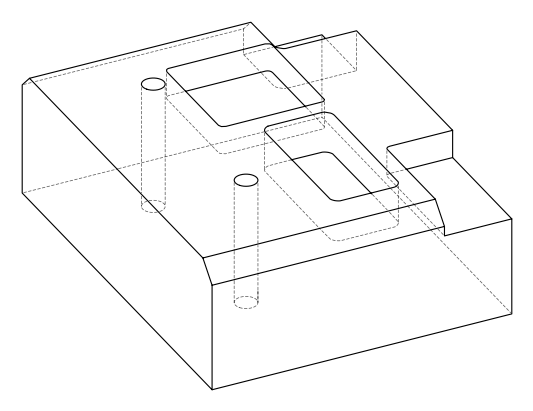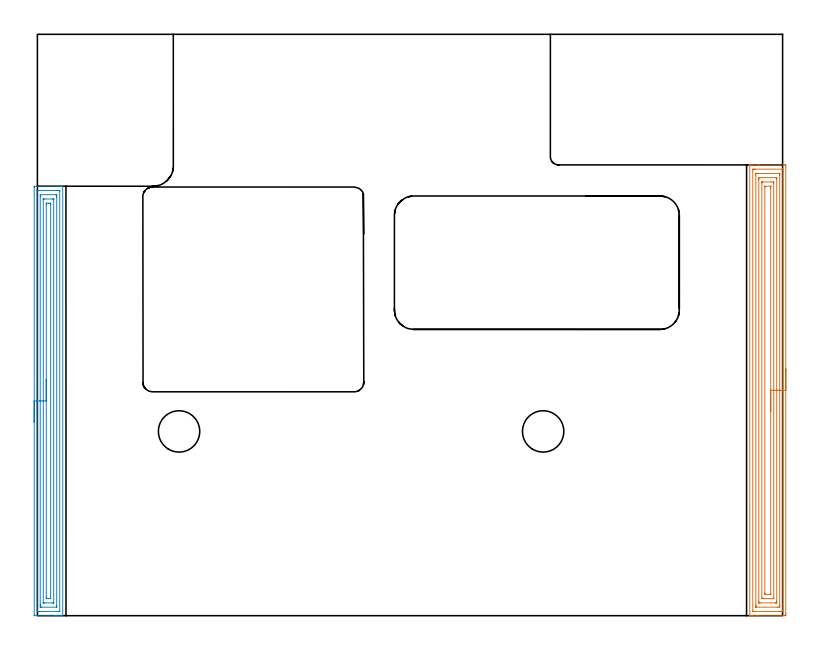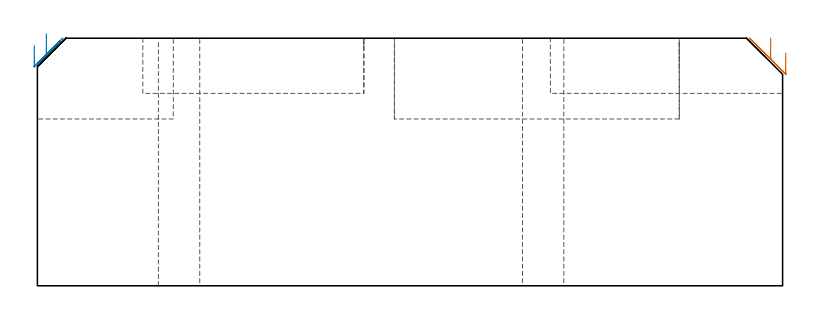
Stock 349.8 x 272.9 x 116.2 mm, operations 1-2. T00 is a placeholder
(PLAN: 16 operations, 13 tool changes, 158.5 min)
(1 AREA_MILL | FG_CHAMFER_SURFACE | UGT0205_001 | 10.51 min | 31290 mm3)
(2 AREA_MILL_1 | FG_CHAMFER_SURFACE_1 | UGT0205_001 | 8.34 min | 18716 mm3)
(3 MILL_CORNER_NOTCH_RECTANGULAR | CORNER_NOTCH_RECTANGULAR | NXT0201_008 | Follow Part, ap 1.5, ae 75% | 65.6 min | 171894 mm3)
(4 MILL_CORNER_NOTCH_RECTANGULAR_1 | CORNER_NOTCH_RECTANGULAR_1 | NXT0201_012 | Follow Part, ap 4, ae 75% | 11.11 min | 171073 mm3)
(5 MILL_RECTANGULAR_POCKET | POCKET_RECTANGULAR_STRAIGHT | NXT0201_009 | Follow Part, ap 2, ae 75% | 43.68 min | 257707 mm3)
(6 MILL_RECTANGULAR_POCKET_1 | POCKET_RECTANGULAR_STRAIGHT_1 | NXT0201_012 | Follow Part, ap 4, ae 75% | 16.06 min | 314567 mm3)
(7 SPOT_DRILL | STEP1HOLE | NXT0321_9005460120000 | 0.05 min | 162 mm3)
(8 SPOT_DRILL_1 | STEP1HOLE_1 | NXT0321_9005460120000 | 0.05 min | 215 mm3)
(9 DRILL_BLIND_HOLE_INTO_CENTER | STEP1HOLE | NXT0301_022 | 0.04 min | 123 mm3)
(10 GUN_DRILL_THROUGH_HOLE | STEP1HOLE | UGT0307_001 | 0.52 min | 2065 mm3)
(11 SPADE_DRILL_TO_ENLARGE_THROUGH_HOLE | STEP1HOLE | UGT0306_003 | 0.49 min | 11830 mm3)
(12 DRILL_TO_ENLARGE_THROUGH_HOLE | STEP1HOLE | UGT0301_261 | 0.5 min | 20109 mm3)
(13 DRILL_BLIND_HOLE_INTO_CENTER_1 | STEP1HOLE_1 | NXT0301_022 | 0.04 min | 95 mm3)
(14 GUN_DRILL_THROUGH_HOLE_1 | STEP1HOLE_1 | UGT0307_001 | 0.52 min | 2113 mm3)
(15 SPADE_DRILL_TO_ENLARGE_THROUGH_HOLE_1 | STEP1HOLE_1 | UGT0306_003 | 0.49 min | 11818 mm3)
(16 DRILL_TO_ENLARGE_THROUGH_HOLE_1 | STEP1HOLE_1 | UGT0301_261 | 0.5 min | 20074 mm3)
(TOOL UGT0205_001 | Chamfer Mill 20 x 3 x 45 deg. | D20 FL50 Z2)
(TOOL NXT0201_008 | ENDMILL 6mm [2P460-0600-NA 1630] | D6 FL26 Z6)
(TOOL NXT0201_012 | ENDMILL 16mm [2P460-1600-NA 1630] | D16 FL38 Z6)
(TOOL NXT0201_009 | ENDMILL 8mm [2P460-0800-NA 1630] | D8 FL26 Z6)
(TOOL NXT0321_9005460120000 | NC Spot Drill, 142deg, 12mm, Carbide, Uncoated | D12 PA142 FL30 Z2)
(TOOL NXT0301_022 | Carbide Drill 5.1mm [860.1-0510-015A1-MM 2214] | D5.1 PA140 FL28 Z2)
(TOOL UGT0307_001 | Gun Drill 5 mm | D5 PA130 FL24 Z1)
(TOOL UGT0306_003 | Spade Drill 12.5mm | D12.5 PA132 FL10 Z2)
(TOOL UGT0301_261 | Twist Drill 19.4 mm | D19.4 PA118 FL140 Z2)
(OP 1 AREA_MILL)
G17 G21 G94 G90
T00 M6
G54
G17 G0 G90 X351.3 Y115.8 S1061 M3
G43 Z126.2 H0
Z109.3
G94 G1 Y115.762 Z108.428 F250.
Y115.648 Z107.564
Y115.459 Z106.712
Y115.197 Z105.88
Y114.863 Z105.074
Y114.46 Z104.3
Y113.992 Z103.564
Y113.46 Z102.872
Y112.871 Z102.229
Y112.228 Z101.64
Y111.536 Z101.108
Y110.8 Z100.64
Y110.026 Z100.237
Y109.22 Z99.903
Y108.388 Z99.641
Y107.536 Z99.452
Y106.672 Z99.338
Y105.8 Z99.3
Y0.989
X351.299 Y0.593 Z99.301
X351.294 Y0.103 Z99.303
X351.292 Y0.009 Z99.306
X350.809 Y0. Z99.788
X338.429 Z112.166
X337.837 Z112.761
X337.544 Z113.053
X335.776 Z114.819
X335.19 Z115.409
X334.891 Z115.708
X334.725 Z115.875
X334.415 Y0.007 Z116.176
X334.403 Y0.009 Z116.188
X334.4 Y0.147 Z116.2
Y211.453
X334.403 Y211.592 Z116.188
X334.416 Y211.6 Z116.174
X334.725 Z115.874
X335.19 Z115.409
X335.776 Z114.819
X337.837 Z112.761
X338.429 Z112.166
X339.017 Z111.578
X350.809 Z99.788
X351.107 Y211.597 Z99.49
X351.292 Y211.59 Z99.305
X351.299 Y211.404 Z99.299
X351.3 Y211.007 Z99.3
Y105.8
X349.886 Z100.714
Y2.376
X349.884 Y2.163 Z100.716
X349.881 Y2.057 Z100.719
X349.879 Y2.013 Z100.721
X349.787 Y2.01 Z100.813
X349.412 Y2.002 Z101.188
X349.04 Y2. Z101.56
X348.529 Z102.071
X336.149 Z114.451
X335.931 Y2.003 Z114.669
X335.836 Y2.008 Z114.764
X335.822 Y2.01 Z114.778
X335.82 Y2.022 Z114.78
X335.817 Y2.066 Z114.783
X335.815 Y2.156 Z114.785
X335.814 Y209.224 Z114.786
X335.816 Y209.437 Z114.784
X335.819 Y209.543 Z114.781
X335.821 Y209.587 Z114.779
X335.914 Y209.59 Z114.686
X336.288 Y209.598 Z114.312
X336.66 Y209.6 Z113.94
X337.171 Z113.429
X349.551 Z101.049
X349.769 Y209.597 Z100.831
X349.864 Y209.592 Z100.736
X349.878 Y209.59 Z100.722
X349.88 Y209.578 Z100.72
X349.883 Y209.534 Z100.717
X349.885 Y209.444 Z100.715
X349.886 Y105.8 Z100.714
X348.472 Z102.128
X348.471 Y4.734 Z102.129
X348.467 Y4.16 Z102.133
X348.465 Y4.01 Z102.135
X348.312 Y4.002 Z102.288
X348.156 Y4.001 Z102.444
X347.43 Y4. Z103.17
X337.544 Z113.056
X337.386 Y4.002 Z113.214
X337.281 Y4.006 Z113.319
X337.245 Y4.01 Z113.355
X337.235 Y4.02 Z113.365
X337.233 Y4.054 Z113.367
X337.23 Y4.16 Z113.37
X337.229 Y4.478 Z113.371
X337.228 Y5.051 Z113.372
X337.229 Y206.866 Z113.371
X337.233 Y207.44 Z113.367
X337.235 Y207.59 Z113.365
X337.388 Y207.598 Z113.212
X337.544 Y207.599 Z113.056
X338.27 Y207.6 Z112.33
X348.156 Z102.444
X348.314 Y207.598 Z102.286
X348.419 Y207.594 Z102.181
X348.455 Y207.59 Z102.145
X348.465 Y207.58 Z102.135
X348.467 Y207.546 Z102.133
X348.47 Y207.44 Z102.13
X348.471 Y207.122 Z102.129
X348.472 Y206.549 Z102.128
Y105.8
X347.057 Z103.543
Y6.834
X347.055 Y6.161 Z103.545
X347.053 Y6.063 Z103.547
X347.051 Y6.012 Z103.549
X347.007 Y6.01 Z103.593
X346.801 Y6.005 Z103.799
X346.387 Y6. Z104.213
X346.33 Z104.27
X339.256 Z111.344
X338.883 Y6.004 Z111.717
X338.697 Y6.008 Z111.903
X338.655 Y6.01 Z111.945
X338.65 Y6.037 Z111.95
X338.648 Y6.094 Z111.952
X338.643 Y6.618 Z111.957
Y204.766
X338.645 Y205.439 Z111.955
X338.647 Y205.537 Z111.953
X338.649 Y205.588 Z111.951
X338.693 Y205.59 Z111.907
X338.899 Y205.595 Z111.701
X339.313 Y205.6 Z111.287
X339.37 Z111.23
X346.444 Z104.156
X346.817 Y205.596 Z103.783
X347.003 Y205.592 Z103.597
X347.045 Y205.59 Z103.555
X347.05 Y205.563 Z103.55
X347.052 Y205.506 Z103.548
X347.057 Y204.982 Z103.543
Y105.8
X345.643 Z104.957
Y8.477
X345.641 Y8.335 Z104.959
X345.636 Y8.053 Z104.964
X345.631 Y8.009 Z104.969
X345.617 Y8.006 Z104.983
X345.579 Y8.003 Z105.021
X345.503 Y8.001 Z105.097
X340.809 Y8. Z109.791
X340.197 Y8.006 Z110.403
X340.11 Y8.009 Z110.49
X340.064 Y8.014 Z110.536
X340.057 Y8.618 Z110.543
Y203.123
X340.059 Y203.265 Z110.541
X340.064 Y203.547 Z110.536
X340.069 Y203.591 Z110.531
X340.083 Y203.594 Z110.517
X340.121 Y203.597 Z110.479
X340.197 Y203.599 Z110.403
X344.891 Y203.6 Z105.709
X345.503 Y203.594 Z105.097
X345.59 Y203.59 Z105.01
X345.636 Y203.586 Z104.964
X345.643 Y202.982 Z104.957
Y105.8
X344.229 Z106.371
X344.228 Y10.401 Z106.372
X344.226 Y10.151 Z106.374
X344.222 Y10.029 Z106.378
X344.218 Y10.01 Z106.382
X344.188 Y10.006 Z106.412
X344.131 Y10.001 Z106.469
X341.478 Z109.122
X341.474 Y10.004 Z109.126
X341.473 Y10.006 Z109.127
X341.472 Y10.401 Z109.128
X341.471 Y10.899 Z109.129
X341.472 Y201.199 Z109.128
X341.474 Y201.449 Z109.126
X341.478 Y201.571 Z109.122
X341.482 Y201.59 Z109.118
X341.512 Y201.594 Z109.088
X341.569 Y201.599 Z109.031
X344.222 Z106.378
X344.226 Y201.596 Z106.374
X344.227 Y201.594 Z106.373
X344.228 Y201.199 Z106.372
X344.229 Y200.701 Z106.371
Y105.8
Y104.928 Z106.409
Y104.064 Z106.523
Y103.212 Z106.712
Y102.38 Z106.974
Y101.574 Z107.308
Y100.8 Z107.711
Y100.064 Z108.18
Y99.372 Z108.711
Y98.729 Z109.3
Y98.14 Z109.943
Y97.608 Z110.635
Y97.14 Z111.371
Y96.737 Z112.145
Y96.403 Z112.951
Y96.141 Z113.783
Y95.952 Z114.635
Y95.838 Z115.5
Y95.8 Z116.371
G0 Z126.2
M5
M2
(OP 2 AREA_MILL_1)
G17 G21 G94 G90
T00 M6
G54
G17 G0 G90 X-1.5 Y90.8 S1061 M3
G43 Z126.2 H0
Z112.8
G94 G1 Y90.838 Z111.928 F250.
Y90.952 Z111.064
Y91.141 Z110.212
Y91.403 Z109.38
Y91.737 Z108.574
Y92.14 Z107.8
Y92.608 Z107.064
Y93.14 Z106.372
Y93.729 Z105.729
Y94.372 Z105.14
Y95.064 Z104.609
Y95.8 Z104.14
Y96.574 Z103.737
Y97.38 Z103.403
Y98.212 Z103.141
Y99.064 Z102.952
Y99.928 Z102.838
Y100.8 Z102.8
Y200.968
X-1.497 Y201.357 Z102.802
X-1.492 Y201.59 Z102.806
X-1.256 Y201.6 Z103.042
X8.741 Z113.036
X10.145 Z114.441
X10.511 Z114.806
X11.243 Z115.543
X11.484 Z115.783
X11.876 Y201.593 Z116.167
X11.897 Y201.591 Z116.188
X11.9 Y201.415 Z116.2
Y0.185
X11.897 Y0.009 Z116.188
X11.876 Y0.007 Z116.167
X11.483 Y0. Z115.783
X11.243 Z115.543
X10.511 Z114.806
X9.26 Z113.557
X8.741 Z113.036
X8.115 Z112.411
X-1.256 Z103.041
X-1.492 Y0.01 Z102.806
X-1.499 Y0.246 Z102.799
Y0.265
X-1.5 Y100.8 Z102.8
X-0.086 Z104.214
X-0.085 Y199.505 Z104.215
X-0.084 Y199.559 Z104.216
X-0.082 Y199.585 Z104.218
X-0.08 Y199.59 Z104.22
X-0.059 Y199.592 Z104.241
X0.359 Y199.599 Z104.659
X9.626 Y199.6 Z113.926
X10.096 Y199.599 Z114.396
X10.355 Y199.594 Z114.655
X10.478 Y199.59 Z114.778
X10.485 Y199.205 Z114.785
Y199.179
Y2.095
X10.484 Y2.041 Z114.784
X10.482 Y2.016 Z114.782
X10.48 Y2.01 Z114.78
X10.458 Y2.008 Z114.758
X10.041 Y2.001 Z114.341
X0.774 Y2. Z105.074
X0.304 Y2.001 Z104.604
X0.045 Y2.006 Z104.345
X-0.078 Y2.01 Z104.222
X-0.085 Y2.395 Z104.215
Y2.421
X-0.086 Y100.8 Z104.214
X1.328 Z105.628
X1.329 Y196.83 Z105.629
X1.331 Y197.39 Z105.631
X1.333 Y197.557 Z105.633
X1.335 Y197.589 Z105.635
X1.383 Y197.594 Z105.683
X1.453 Y197.599 Z105.753
X8.534 Z112.834
X8.741 Y197.596 Z113.041
X8.948 Y197.59 Z113.248
X9.065 Y197.581 Z113.365
X9.068 Y197.502 Z113.368
X9.07 Y197.39 Z113.37
X9.071 Y197.057 Z113.371
X9.072 Y196.496 Z113.372
X9.071 Y4.77 Z113.371
X9.069 Y4.21 Z113.369
X9.067 Y4.043 Z113.367
X9.065 Y4.011 Z113.365
X9.017 Y4.006 Z113.317
X8.947 Y4.001 Z113.247
X1.866 Y4. Z106.166
X1.659 Y4.004 Z105.959
X1.452 Y4.01 Z105.752
X1.335 Y4.019 Z105.635
X1.332 Y4.098 Z105.632
X1.33 Y4.21 Z105.63
X1.329 Y4.544 Z105.629
Y5.104
X1.328 Y100.8 Z105.628
X2.743 Z107.043
Y195.401
X2.745 Y195.501 Z107.045
X2.747 Y195.561 Z107.047
X2.749 Y195.587 Z107.049
X2.768 Y195.59 Z107.068
X2.988 Y195.595 Z107.288
X3.43 Y195.6 Z107.73
X6.97 Z111.27
X7.412 Y195.595 Z111.712
X7.632 Y195.59 Z111.932
X7.651 Y195.588 Z111.951
X7.653 Y195.571 Z111.953
X7.656 Y195.531 Z111.956
X7.657 Y195.474 Z111.957
Y6.199
X7.655 Y6.1 Z111.955
X7.653 Y6.039 Z111.953
X7.651 Y6.013 Z111.951
X7.632 Y6.01 Z111.932
X7.412 Y6.005 Z111.712
X6.97 Y6. Z111.27
X3.43 Z107.73
X2.988 Y6.005 Z107.288
X2.768 Y6.01 Z107.068
X2.749 Y6.012 Z107.049
X2.747 Y6.029 Z107.047
X2.744 Y6.069 Z107.044
X2.743 Y6.126 Z107.043
Y100.8
X4.157 Z108.457
X4.158 Y193.238 Z108.458
X4.162 Y193.557 Z108.462
X4.164 Y193.592 Z108.464
X4.169 Y193.595 Z108.469
X4.188 Y193.598 Z108.488
X4.231 Y193.6 Z108.531
X4.315 Z108.615
X5.411 Z109.711
X6.085 Y193.597 Z110.385
X6.181 Y193.594 Z110.481
X6.234 Y193.59 Z110.534
X6.238 Y193.397 Z110.538
X6.242 Y193.078 Z110.542
X6.243 Y192.919 Z110.543
X6.242 Y8.362 Z110.542
X6.238 Y8.044 Z110.538
X6.236 Y8.008 Z110.536
X6.231 Y8.005 Z110.531
X6.212 Y8.002 Z110.512
X6.17 Y8. Z110.47
X6.085 Z110.385
X4.989 Z109.289
X4.315 Y8.003 Z108.615
X4.219 Y8.006 Z108.519
X4.166 Y8.01 Z108.466
X4.162 Y8.203 Z108.462
X4.158 Y8.522 Z108.458
X4.157 Y8.681 Z108.457
Y100.8
Y101.672 Z108.495
Y102.536 Z108.609
Y103.388 Z108.798
Y104.22 Z109.06
Y105.026 Z109.394
Y105.8 Z109.797
Y106.536 Z110.265
Y107.228 Z110.797
Y107.871 Z111.386
Y108.46 Z112.029
Y108.992 Z112.721
Y109.46 Z113.457
Y109.863 Z114.231
Y110.197 Z115.037
Y110.459 Z115.869
Y110.648 Z116.72
Y110.762 Z117.585
Y110.8 Z118.457
G0 Z126.2
M5
M2
